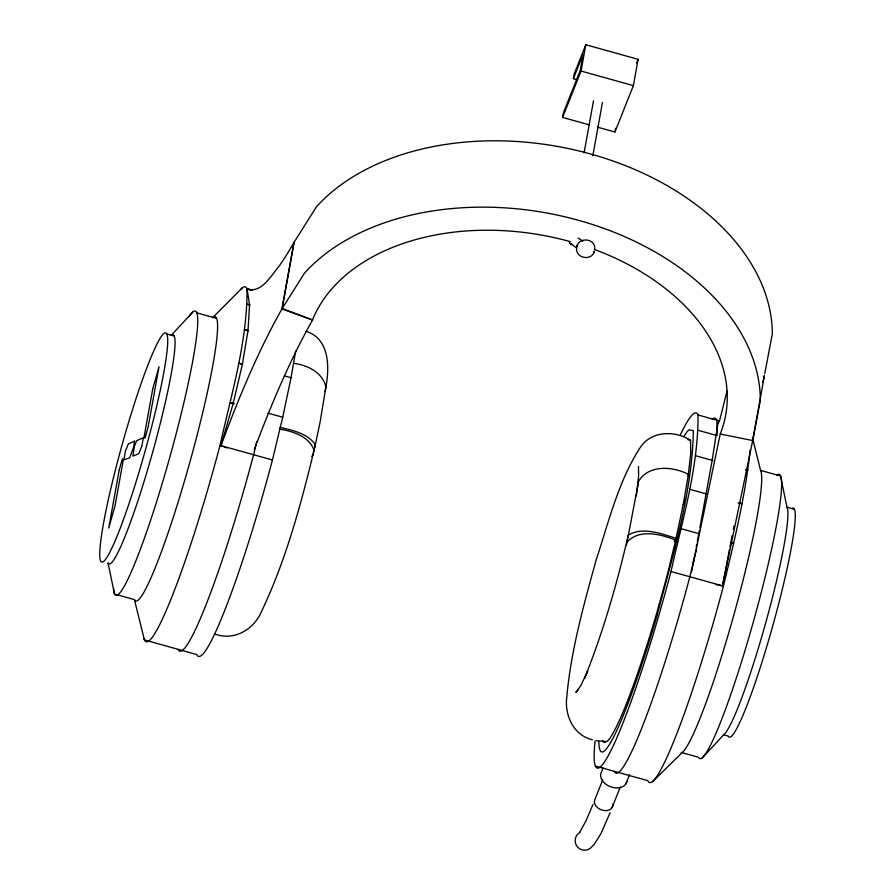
<?xml version="1.0" encoding="UTF-8"?>
<svg xmlns="http://www.w3.org/2000/svg" width="895" height="895" viewBox="0 0 895 895"><rect width="100%" height="100%" fill="white"/><g stroke="black" fill="none" stroke-linecap="round" stroke-linejoin="round"><path stroke-width="1.34" d="M227.33 447.992L220.953 445.676L233.159 403.544L242.377 364.332L247.982 330.702L249.582 304.96L247.065 288.85A184.359 18.471 -74.4 0 0 241.035 288.984M626.444 545.111L637.464 487.562M325.098 391.428C329.461 370.597 331.262 339.317 306.023 331.273M636.334 495.886L638.638 475.614L638.482 466.44M688.177 475.905L690.75 453.194L690.537 440.318C675.121 430.406 651.873 430.652 640.697 446.818C618.4 480.772 608.913 521.461 596.249 559.644C583.417 605.96 570.339 652.712 566.445 700.807C565.707 717.824 574.758 735.645 592.367 739.74M595.074 740.87A184.359 18.471 -74.4 0 0 615.335 741.228A184.359 18.471 -74.4 0 0 671.015 571.502C682.393 519.95 698.268 468.152 698.044 414.967L719.558 420.963M595.399 766.064L647.79 780.664A184.359 18.471 -74.4 0 0 723.417 586.102C734.224 541.262 745.367 496.255 750.088 450.274M637.811 486.969L638.504 481.521C648.338 464.315 673.074 466.273 688.434 474.372L683.209 504.635L675.602 540.435M242.366 287.754L212.574 317.725A147.541 14.779 -74.4 0 1 190.109 461.283A147.541 14.779 -74.4 0 1 134.407 599.616L144.419 639.959L196.81 654.547A184.359 18.471 -74.4 0 0 272.438 459.985L282.719 417.238L291.054 377.735L295.663 350.985M598.878 741.921A167.768 16.804 -74.4 0 0 657.098 615.413C672.895 554.911 692.126 493.682 693.368 430.752L689.15 429.768A167.768 16.804 -74.4 0 0 683.791 436.603M764.755 373.696L772.329 333.768A246.192 167.029 10.2 0 0 590.666 153.996A246.192 167.029 10.2 0 0 316.461 206.779L293.907 242.534L281.936 308.898C257.424 352.485 238.361 398.879 220.953 445.676L220.036 445.386C231.413 393.834 247.3 342.047 247.065 288.85L252.435 290.349M294.164 242.12L282.193 308.484L312.556 319.996C289.32 361.311 271.006 405.178 254.303 449.469M589.436 124.897L562.608 117.424L563.503 112.49L580.228 70.47L583.193 54.024L573.393 78.659L577.409 79.789M573.393 78.659L574.277 73.737L585.811 44.75L638.124 59.327L633.38 85.629L614.921 132.001L597.491 127.146M562.608 117.424L581.068 71.052L585.811 44.75M584.099 152.888L593.508 100.799M592.826 155.764L602.447 102.433M614.921 132.001L615.592 128.298M671.015 571.502L723.417 586.102L722.478 585.878L752.695 440.519L764.431 375.52M699.331 530.701L697.272 541.587M699.845 527.961L711.715 462.939L717.98 423.089L718.182 423.626L719.904 419.408L726.393 393.565A185.813 3.669 -78.7 0 0 726.964 391.059M732.054 535.803L730.779 542.65L733.699 543.343L731.014 542.605M733.329 528.956L733.844 526.215M594.783 248.911C595.455 237.332 576.76 236.951 576.615 248.262C575.608 258.677 592.154 261.217 594.414 251.137L593.81 252.759M752.784 440.06L760.347 400.121A246.192 167.029 10.2 0 0 578.696 220.349A246.192 167.029 10.2 0 0 304.49 273.132L281.936 308.898L312.556 319.996M692.864 564.544L694.162 557.786M696.243 546.979L696.757 544.283M729.481 549.407L722.478 585.878L715.709 584.524M730.007 546.7L730.521 544.003M691.544 571.76L720.229 434.041A212.809 144.375 10.2 0 0 594.403 249.459M314.738 447.545L320.175 421.758L325.881 386.897C322.692 372.51 307.332 364.869 293.75 363.437M256.82 441.38L253.609 454.738A184.359 18.471 -74.4 0 1 177.982 649.3M578.461 689.732L575.865 692.439L580.922 685.425L587.668 671.16L584.547 678.41C603.107 632.004 617.013 583.82 628.279 535.154C642.621 526.394 661.327 533.767 676.117 538.32L667.234 575.228L656.471 613.914A157.721 15.797 -74.4 0 1 606.832 741.631L596.439 740.691M696.601 548.691L689.844 576.749A184.359 18.471 -74.4 0 1 614.227 771.311M577.577 244.659L576.973 246.282M603.073 767.899L601.563 771.781A13.649 9.554 21.2 0 0 610.435 786.716A13.649 9.554 21.2 0 0 626.847 781.402M625.974 783.74L629.487 774.69M636.625 63.097L638.124 59.327M602.682 779.97L595.052 799.157A9.543 6.824 21.5 0 0 602.369 810.165A9.543 6.824 21.5 0 0 612.717 804.079M612.102 807.592L620.246 787.119M593.038 804.325L585.778 821.252L579.837 832.081M610.077 812.794L600.847 833.793L593.609 845.26M683.209 504.635L685.592 498.918M674.047 541.71L676.117 538.32M311.728 456.416L313.239 454.694L313.787 449.503C308.451 436.167 292.755 431.256 279.721 429.13M626.724 542.515C638.661 528.497 660.879 534.069 675.714 540.188M192.694 312.187L171.034 335.502A118.979 11.926 -74.4 0 1 152.911 451.259A118.979 11.926 -74.4 0 1 107.993 562.832L114.526 594.079L134.407 599.616M702.306 757.841L723.965 734.526A118.979 11.926 -74.4 0 0 765.796 622.484A118.979 11.926 -74.4 0 0 787.007 507.196L780.474 475.95L760.593 470.412L752.404 437.465M652.489 781.76L682.426 752.303A147.541 14.779 -74.4 0 0 734.292 613.355A147.541 14.779 -74.4 0 0 760.593 470.412M720.229 434.041L752.695 440.519M280.101 427.351C292.486 430.26 306.907 433.281 314.95 443.987L314.794 447.343C301.011 504.299 285.74 561.59 260.065 614.507C251.73 630.863 232.845 640.753 214.979 634.063M687.919 439.702L690.537 440.318M745.401 469.707L747.817 470.278M738.185 502.923L742.022 503.84L739.337 503.102M581.068 71.052L633.38 85.629M249.996 304.982L247.311 304.233L249.582 304.96M698.29 430.35L717.13 435.596L716.873 420.214A184.359 18.471 -74.4 0 0 712.174 419.117M196.531 312.791L216.411 318.329M248.474 330.691L244.447 329.573L247.982 330.702M695.426 455.689L712.912 460.556M166.806 333.947A118.979 11.926 -74.4 0 1 123.79 518.63A118.979 11.926 -74.4 0 1 110.611 489.52A118.979 11.926 -74.4 0 1 166.806 333.947L174.122 335.983M787.007 507.196L794.335 509.244M242.679 364.254L238.652 363.135L242.377 364.332M284.319 375.855L291.054 377.735M689.631 489.252L707.117 494.118M234.356 403.757L230.328 402.638L233.159 403.544M267.929 413.11L282.719 417.238M681.308 528.755L698.794 533.621M272.438 459.985L220.036 445.386A184.359 18.471 -74.4 0 1 143.894 638.292M723.317 734.728L728.194 736.082A118.979 11.926 -74.4 0 0 771.725 629.509A118.979 11.926 -74.4 0 0 792.511 508.047M681.24 752.438L698.469 757.237A147.541 14.779 -74.4 0 0 754.172 618.893A147.541 14.779 -74.4 0 0 776.636 475.346M250.891 290.237L247.065 288.85C261.608 293.907 271.286 275.056 279.251 265.949A185.813 33.339 -70.1 0 0 293.907 242.534M578.26 238.003L582.813 241.169M568.717 241.516L570.059 243.362L576.469 247.826M572.207 244.268A4.229 3.826 3.2 0 1 570.059 243.362M764.364 375.553A185.813 3.669 -78.7 0 1 762.876 382.288M188.979 316.74A147.541 14.779 -74.4 0 1 170.229 455.745A147.541 14.779 -74.4 0 1 113.542 588.798M312.288 320.41A212.809 144.375 10.2 0 1 570.227 241.628M680.502 434.59A184.359 18.471 -74.4 0 1 698.044 414.967M605.177 742.481A157.721 15.797 -74.4 0 1 602.816 740.691M592.837 845.529A9.565 9.509 87.9 0 1 577.857 847.352A9.565 9.509 87.9 0 1 579.982 832.328M134.317 446.773L132.874 456.114L138.826 453.664L141.88 445.956L143.368 437.756L136.622 440.72L134.317 446.773M134.586 441.157L133.635 447.075L129.674 457.826L123.879 459.806L125.445 451.114L128.298 443.942L134.586 441.157M119.214 469.953L108.731 528.061L115.007 505.91L123.376 459.493L122.324 458.956L119.214 469.953M152.721 389.034L143.983 437.498L145.035 438.035L148.145 427.038L159.03 366.726L152.721 389.034"/></g></svg>
